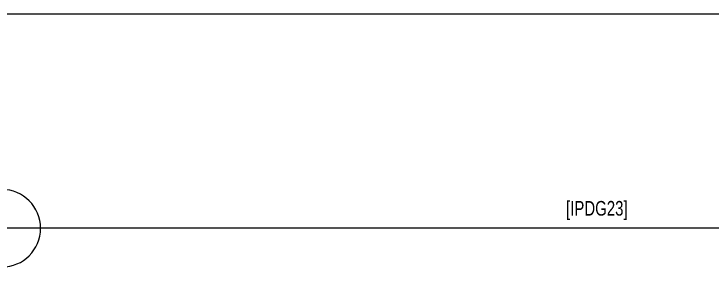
# Model space of a CAD drawing. Header units: metres. Extents: x -18745 to 220762, y -1579758 to -1356048.
# Drawn here: x 137511 to 142288, y -1462703 to -1460973 of the extents above; entities that cross this region are included whole.
import ezdxf

# ---------------------------------------------------------------- set-up
doc = ezdxf.new("R2010")
doc.units = ezdxf.units.M
doc.layers.get('0').update_dxf_attribs({"lineweight": 0})
doc.layers.add('A-100 - Copy$0$72_EGR_BASE_TEXT', color=8, linetype='Continuous', lineweight=0)
doc.layers.add('A-100 - Copy$0$Walls', color=8, linetype='Continuous', lineweight=0)
doc.layers.add('A-100 - Copy$0$axes', color=8, linetype='Continuous')
doc.styles.add('A-100 - Copy$0$X3G_ENTITY_2587EA', font='swisscl.ttf', dxfattribs={"height": 200})

# ---------------------------------------------------------------- blocks, each defined once
blk = doc.blocks.new('A-100 - Copy')
at = {"layer": 'A-100 - Copy$0$axes'}
blk.add_line((215702.3, -1462437.7, 2.4), (83332.8, -1462437.7, 2.4), dxfattribs=at)
at = {"layer": 'A-100 - Copy$0$Walls', "elevation": 0}
blk.add_lwpolyline([(134463.3, -1460972.7), (148420.5, -1460972.7)], dxfattribs=at)
at = {"layer": 'A-100 - Copy$0$Walls'}
blk.add_arc((137428.3, -1462437.7, 0), 265, 270, 90, dxfattribs=at)
at = {"layer": 'A-100 - Copy$0$72_EGR_BASE_TEXT', "insert": (141499.8, -1462251.3), "char_height": 100, "attachment_point": 2, "style": 'A-100 - Copy$0$X3G_ENTITY_2587EA'}
blk.add_mtext('[IPDG23]', dxfattribs=at)

msp = doc.modelspace()

# ---------------------------------------------------------------- block references
msp.add_blockref('A-100 - Copy', (0, 0))

doc.saveas('drawing.dxf')
